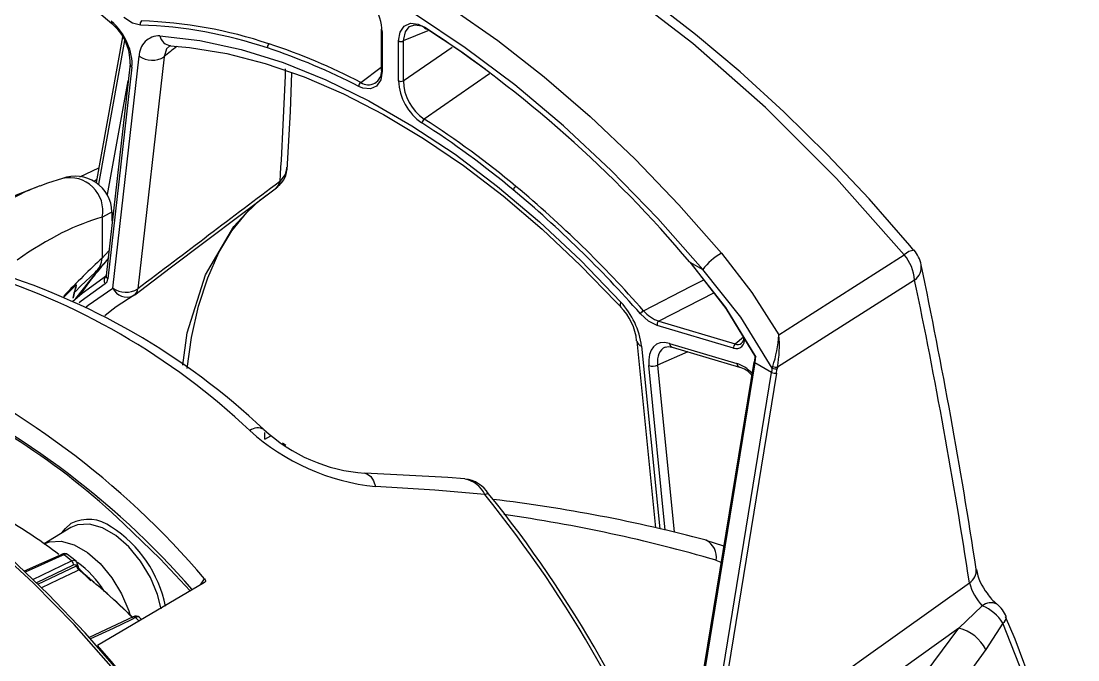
# Model space of a CAD drawing. Extents: x 6 to 134, y 1 to 99.
# Drawn here: x 101.212 to 104.387, y 84.647 to 86.566 of the extents above; entities that cross this region are included whole.
import ezdxf

# ---------------------------------------------------------------- set-up
doc = ezdxf.new("R2010")
doc.units = 0
doc.header["$MEASUREMENT"] = 0
doc.layers.add('OBJECT', color=7, linetype='CONTINUOUS')

msp = doc.modelspace()

# ---------------------------------------------------------------- linework, layer by layer
at = {"layer": 'OBJECT'}
for p, q in [((101.2815, 86.7322), (101.4838, 86.559)), ((102.2933, 86.5393), (102.2933, 86.4196)), ((102.2962, 86.5353), (102.2962, 86.4156)), ((102.4332, 86.5366), (102.36, 86.5064)), ((101.5166, 86.5192), (101.4369, 86.0815)), ((101.5222, 86.5078), (101.4436, 86.0762)), ((102.346, 86.3868), (102.346, 86.5065)), ((102.36, 86.5064), (102.36, 86.3867)), ((102.36, 86.3867), (102.5068, 86.488)), ((101.5389, 86.4382), (101.4668, 85.8018)), ((101.4874, 85.7637), (101.5664, 86.4609)), ((101.6409, 86.4588), (101.5619, 85.7615)), ((101.5446, 86.4278), (101.4725, 85.7914)), ((102.232, 86.3819), (102.2933, 86.4276)), ((102.6191, 86.4075), (102.4227, 86.2718)), ((101.4708, 86.045), (101.533, 86.3864)), ((101.3877, 86.0986), (101.4449, 86.1254)), ((101.4382, 86.0888), (101.4318, 86.0856)), ((101.9878, 86.0829), (101.9899, 86.0846)), ((101.2654, 86.0702), (101.1243, 86.0148)), ((101.4854, 85.9662), (101.4854, 85.9933)), ((101.4552, 85.977), (101.4552, 85.8543)), ((101.4872, 85.9806), (101.4854, 85.9797)), ((103.2208, 85.842), (103.2597, 85.8195)), ((101.3755, 85.7323), (101.433, 85.8049)), ((101.433, 85.8049), (101.4317, 85.8059)), ((103.8965, 85.7882), (103.484, 85.5264)), ((101.551, 85.7429), (101.4973, 85.7078)), ((103.2943, 85.7493), (103.1277, 85.6647)), ((103.0125, 85.7083), (103.0127, 85.708)), ((103.3524, 85.5833), (103.1225, 85.6519)), ((103.1277, 85.6647), (103.3575, 85.5961)), ((103.3575, 85.5961), (103.382, 85.6173)), ((103.0615, 85.6049), (103.1177, 85.0435)), ((103.0759, 85.5895), (103.1309, 85.0406)), ((103.1596, 85.598), (103.3619, 85.5376)), ((103.168, 85.587), (103.3703, 85.5266)), ((103.2154, 85.5728), (103.124, 85.5323)), ((103.1472, 85.0372), (103.0977, 85.5312)), ((103.124, 85.5323), (103.1743, 85.0309)), ((103.4132, 85.5415), (103.2287, 84.4127)), ((103.4165, 85.5392), (103.232, 84.4105)), ((103.4668, 85.5102), (103.4165, 85.5392)), ((103.4688, 85.5235), (103.4701, 85.5284)), ((103.484, 85.5264), (103.4832, 85.5218)), ((103.2822, 84.3815), (103.4668, 85.5102)), ((103.4811, 85.5083), (103.2966, 84.3795)), ((101.9443, 85.3103), (101.9443, 85.3302)), ((101.9443, 85.3103), (101.9619, 85.3205)), ((101.9973, 85.2996), (102.0071, 85.2917)), ((101.3607, 85.0444), (101.2808, 84.996)), ((103.3228, 84.9885), (103.2696, 85.0058)), ((101.3337, 84.9641), (101.2206, 84.9137)), ((101.2465, 84.889), (101.3634, 84.9444)), ((101.3766, 84.944), (101.3511, 84.9639)), ((103.3148, 84.94), (103.3005, 84.9461)), ((101.3683, 84.9311), (101.2574, 84.8786)), ((101.262, 84.8742), (101.3778, 84.9291)), ((101.7627, 84.8798), (101.4408, 84.6905)), ((101.7501, 84.8723), (101.7628, 84.8905)), ((103.7366, 84.6471), (104.0611, 84.8789)), ((104.0295, 84.7424), (104.0996, 84.8093)), ((101.5482, 84.7762), (101.4164, 84.7139)), ((101.5735, 84.7685), (101.5662, 84.7758)), ((104.1615, 84.7574), (104.1105, 84.6783)), ((104.0295, 84.7424), (103.7905, 84.5717)), ((103.8687, 84.5265), (104.0295, 84.7424)), ((103.2899, 84.3281), (103.7366, 84.6471))]:
    msp.add_line(p, q, dxfattribs=at)
at = {"layer": 'OBJECT', "flags": 128}
for points in [[(103.8654, 85.864), (103.6619, 86.0935), (103.4485, 86.3064), (103.2296, 86.4992), (103.0076, 86.67), (102.7848, 86.8173), (102.5658, 86.9383), (102.3549, 87.0307), (102.1516, 87.0953), (101.9591, 87.131), (101.8146, 87.1381), (101.6787, 87.1264)], [(103.8945, 85.8768), (103.882, 85.8921), (103.7596, 86.0318), (103.6332, 86.1657), (103.5036, 86.2932), (103.3717, 86.4135), (103.2384, 86.5259), (103.1044, 86.6299), (102.9705, 86.7251), (102.8374, 86.8111), (102.7057, 86.8875), (102.5764, 86.9539), (102.4496, 87.0103), (102.3241, 87.0571), (102.2001, 87.0939), (102.0783, 87.1203), (101.9591, 87.1357), (101.8433, 87.1399), (101.7319, 87.1325), (101.7149, 87.1295)], [(101.4058, 86.9713), (101.5335, 86.9693), (101.6652, 86.9545), (101.8002, 86.927), (101.938, 86.887), (102.0778, 86.8347), (102.2189, 86.7703), (102.3608, 86.6941), (102.5027, 86.6065), (102.6438, 86.5079), (102.7836, 86.3988), (102.9214, 86.2798), (103.0564, 86.1513), (103.1881, 86.0141), (103.3158, 85.8687)], [(103.2597, 85.8195), (103.1244, 85.973), (102.9846, 86.1172), (102.8411, 86.2513), (102.6946, 86.3745), (102.5461, 86.4862), (102.3963, 86.5857), (102.246, 86.6724), (102.0962, 86.7459), (101.9477, 86.8057), (101.8012, 86.8516), (101.6577, 86.8832), (101.5179, 86.9005), (101.3826, 86.9031)], [(101.57, 86.5542), (101.5458, 86.5602), (101.5198, 86.5771)], [(102.346, 86.5065), (102.3503, 86.5328), (102.3625, 86.5512), (102.3813, 86.5596), (102.4043, 86.557), (102.4239, 86.5476)], [(102.4298, 86.5433), (102.4155, 86.5506), (102.3945, 86.5544), (102.377, 86.5487), (102.3651, 86.5339), (102.3601, 86.5117), (102.36, 86.5064)], [(102.606, 86.4219), (102.5329, 86.4744), (102.4298, 86.5433)], [(101.6283, 86.5216), (101.7488, 86.5074), (101.8725, 86.4807), (101.9989, 86.4415), (102.127, 86.3902), (102.2563, 86.3269), (102.386, 86.252), (102.5153, 86.166), (102.6434, 86.0694), (102.7697, 85.9628), (102.8935, 85.8466), (103.0139, 85.7217)], [(101.6573, 86.4905), (101.6487, 86.4824), (101.6409, 86.4588)], [(101.6604, 86.4921), (101.7174, 86.4869), (101.8295, 86.4684), (101.9446, 86.4388), (102.0618, 86.3983), (102.1807, 86.3472), (102.3005, 86.2855), (102.4208, 86.2137), (102.5408, 86.132), (102.6599, 86.0409), (102.7774, 85.9408), (102.8928, 85.8323), (102.9996, 85.7222), (103.0125, 85.7083)], [(102.0112, 86.1195), (102.0206, 86.2943), (102.025, 86.411)], [(102.2962, 86.4156), (102.292, 86.3893), (102.2798, 86.3709), (102.261, 86.3625), (102.238, 86.365), (102.2262, 86.37)], [(101.9899, 86.0846), (102.006, 86.1052), (102.011, 86.1269)], [(101.3356, 86.0933), (101.2905, 86.0795), (101.2679, 86.07)], [(101.5529, 85.7442), (101.6595, 85.8248), (101.9788, 86.0655)], [(101.9766, 86.0639), (101.9824, 86.0684), (101.9836, 86.0697)], [(101.6972, 85.5321), (101.7101, 85.6297), (101.7657, 85.8043), (101.8512, 85.9492), (101.9102, 86.0129), (101.9493, 86.0429)], [(101.7108, 85.5224), (101.7237, 85.6157), (101.7445, 85.7093), (101.7721, 85.7946), (101.8058, 85.8705), (101.845, 85.9361), (101.8893, 85.9913), (101.93, 86.0287)], [(101.4552, 85.977), (101.4787, 85.9899), (101.4848, 85.9933)], [(101.4753, 85.8772), (101.4748, 85.8762), (101.4552, 85.8543)], [(103.3158, 85.8687), (103.4074, 85.7503), (103.4884, 85.6233)], [(103.4884, 85.6233), (103.5884, 85.6872), (103.8654, 85.864)], [(103.8949, 85.8778), (103.895, 85.8776), (103.8951, 85.8773)], [(101.4439, 85.8158), (101.4523, 85.8271), (101.4601, 85.8366)], [(103.2208, 85.842), (103.3278, 85.7056), (103.4192, 85.5568)], [(103.4189, 85.5567), (103.3304, 85.7028), (103.2238, 85.8402)], [(101.3662, 85.7235), (101.3948, 85.7492), (101.4684, 85.8021)], [(101.3735, 85.7523), (101.3912, 85.7705), (101.4341, 85.8111)], [(101.3869, 85.7408), (101.4226, 85.7907), (101.4343, 85.804)], [(101.433, 85.8049), (101.4404, 85.812), (101.4436, 85.816)], [(101.4667, 85.8021), (101.4665, 85.8005), (101.4666, 85.8005)], [(103.4688, 85.5235), (103.3738, 85.6762), (103.2597, 85.8195)], [(101.34, 85.7365), (101.3753, 85.7714), (101.3769, 85.773)], [(101.3759, 85.7639), (101.3762, 85.7647), (101.3775, 85.7728)], [(101.3775, 85.7728), (101.3774, 85.7729), (101.3774, 85.773), (101.3772, 85.7732), (101.3769, 85.773)], [(101.4644, 85.7767), (101.3918, 85.7246), (101.3863, 85.7199)], [(101.4644, 85.7767), (101.47, 85.7828), (101.4725, 85.7914)], [(103.0815, 85.6961), (103.2253, 85.7697), (103.2625, 85.7888)], [(101.4068, 85.7076), (101.4135, 85.7131), (101.4874, 85.7637)], [(101.4973, 85.7078), (101.4793, 85.6939), (101.463, 85.6802)], [(103.0139, 85.7217), (103.0117, 85.7161), (103.0112, 85.7116), (103.0123, 85.7085), (103.0125, 85.7083)], [(103.1225, 85.6519), (103.0972, 85.6645), (103.0723, 85.687)], [(103.1477, 85.5864), (103.1554, 85.5888), (103.168, 85.587)], [(103.4192, 85.5568), (103.4191, 85.5567), (103.4176, 85.5565), (103.416, 85.5561), (103.4154, 85.556), (103.4159, 85.556), (103.4174, 85.5561)], [(102.2441, 85.2075), (102.2524, 85.2054), (102.2619, 85.1979), (102.2701, 85.1851), (102.2767, 85.1679)], [(102.545, 85.1911), (102.4934, 85.1948), (102.2445, 85.2075)], [(102.1999, 83.3513), (102.139, 83.52), (102.069, 83.6879), (101.9905, 83.8539), (101.9039, 84.0169), (101.8098, 84.176), (101.7088, 84.3301), (101.6016, 84.4782), (101.4887, 84.6195), (101.3709, 84.7529), (101.249, 84.8777), (101.1238, 84.9931), (100.996, 85.0984), (100.8664, 85.1928)], [(102.2057, 83.3584), (102.1773, 83.4401), (102.1175, 83.5951), (102.0502, 83.7489), (101.9757, 83.9008), (101.8946, 84.05), (101.8072, 84.1957), (101.7139, 84.337), (101.6153, 84.4733), (101.5119, 84.6038), (101.4043, 84.7278), (101.2929, 84.8447), (101.1785, 84.9538), (101.0616, 85.0546), (100.9427, 85.1464), (100.8767, 85.193)], [(102.6053, 85.1435), (102.4545, 85.1565), (102.2767, 85.1679)], [(102.6163, 85.1462), (102.6158, 85.1466), (102.6142, 85.1468), (102.6118, 85.1464), (102.6089, 85.1452), (102.6053, 85.1435)], [(101.3342, 85.0283), (101.3446, 85.0422), (101.3614, 85.0563)], [(101.6326, 84.8004), (101.6216, 84.8432), (101.5999, 84.895), (101.5705, 84.9439), (101.5352, 84.9867), (101.4961, 85.0209), (101.4557, 85.0442), (101.4167, 85.0551), (101.3813, 85.0531), (101.3607, 85.0444)], [(101.5202, 85.0559), (101.6296, 84.9507), (101.72, 84.8547)], [(101.2808, 84.9958), (101.2968, 85.0019), (101.3319, 85.0039), (101.3706, 84.9931), (101.4106, 84.97), (101.4493, 84.9362), (101.4843, 84.8937), (101.5134, 84.8453), (101.5349, 84.794), (101.5382, 84.7832)], [(101.3398, 84.9628), (101.3259, 84.9566), (101.2703, 84.9319), (101.2234, 84.911)], [(101.352, 84.9628), (101.3515, 84.9635), (101.3463, 84.9646), (101.3398, 84.9628)], [(101.3634, 84.9444), (101.3703, 84.9463), (101.3751, 84.9451), (101.3754, 84.9447)], [(101.38, 84.9375), (101.3792, 84.9403), (101.3755, 84.9448)], [(101.3852, 84.9171), (101.3777, 84.9135), (101.3233, 84.8878), (101.2729, 84.8638)], [(101.3778, 84.9291), (101.376, 84.9316), (101.3728, 84.9324), (101.3683, 84.9311)], [(101.3792, 84.9265), (101.3788, 84.9278), (101.3778, 84.9291)], [(101.3818, 84.9302), (101.3812, 84.9339), (101.3802, 84.9375)], [(101.4215, 84.885), (101.3892, 84.9179), (101.3875, 84.9191)], [(101.7628, 84.8905), (101.7646, 84.8879), (101.7654, 84.8852), (101.7651, 84.8826), (101.7638, 84.8806), (101.7627, 84.8798)], [(101.5556, 84.7739), (101.542, 84.7675), (101.4877, 84.7418), (101.4199, 84.7098)], [(101.5669, 84.7745), (101.5663, 84.7755), (101.5618, 84.776), (101.5556, 84.7739)], [(104.1657, 83.0282), (104.2303, 83.133), (104.2865, 83.2566), (104.331, 83.3961), (104.3609, 83.5459), (104.375, 83.6858), (104.3775, 83.8318), (104.3678, 83.9873), (104.3459, 84.147), (104.2745, 84.4466), (104.2229, 84.602), (104.1615, 84.7574)], [(104.2891, 83.2645), (104.3142, 83.3307), (104.3471, 83.4495), (104.3704, 83.5749), (104.3837, 83.7061), (104.3869, 83.842), (104.3799, 83.9817), (104.3628, 84.1233), (104.336, 84.2671), (104.2995, 84.4134), (104.2536, 84.5611), (104.1988, 84.7092), (104.1699, 84.7767)], [(104.1105, 84.6783), (104.034, 84.5732), (103.9507, 84.4598)]]:
    msp.add_lwpolyline(points, dxfattribs=at)
at = {"layer": 'OBJECT'}
for centre, radius, start, end in [((102.1379, 86.5298), 0.1585, 1.9903, 59.4695), ((101.489, 86.5635), 0.00679, 157.5765, 220.7762), ((101.581, 86.5582), 0.0117, 132.0401, 199.8143), ((101.5299, 85.2281), 1.3394, 71.4332, 88.1489), ((101.3867, 86.4418), 0.1522, 358.6365, 50.3509), ((101.5269, 85.2209), 1.3341, 71.4333, 88.1488), ((102.2979, 86.539), 0.00459, 125.0878, 175.7379), ((102.2982, 86.5398), 0.00494, 185.0909, 246.2294), ((102.4277, 86.5467), 0.00393, 166.4159, 300.9204), ((100.4151, 83.4761), 3.6701, 40.1381, 56.8139), ((101.6257, 86.4623), 0.0593, 87.4384, 181.3352), ((101.6655, 86.5298), 0.038, 192.4835, 262.3098), ((101.9649, 86.4875), 0.0134, 129.5229, 188.7414), ((101.3701, 84.7189), 1.8731, 62.6013, 71.7582), ((102.3531, 86.5202), 0.0154, 242.666, 296.606), ((101.659, 86.4881), 0.00421, 65.0586, 128.2973), ((101.3677, 84.7137), 1.8655, 62.6012, 71.7582), ((101.5504, 86.4378), 0.0116, 178.1409, 239.7789), ((101.6053, 86.5167), 0.068, 235.0994, 301.5974), ((102.2547, 86.4152), 0.0403, 235.7827, 1.8899), ((102.2982, 86.4201), 0.00494, 185.0909, 246.2294), ((102.2411, 86.37), 0.0149, 127.5756, 180.2562), ((102.5058, 86.3927), 0.1599, 182.1053, 235.8558), ((102.3531, 86.4005), 0.0154, 242.666, 296.606), ((102.5035, 86.3904), 0.1435, 181.4716, 235.7254), ((102.4323, 86.2586), 0.0163, 126.2338, 173.9191), ((100.9082, 83.9177), 2.7859, 50.2253, 57.2324), ((100.9087, 83.9197), 2.7973, 50.2254, 57.2323), ((101.9434, 86.1244), 0.0671, 306.2309, 2.1008), ((101.3576, 85.9963), 0.0995, 348.8123, 102.7741), ((101.3749, 85.9906), 0.1097, 1.4101, 110.9313), ((101.9634, 86.0846), 0.0245, 308.8631, 356.0079), ((101.9709, 86.0837), 0.019, 305.3717, 2.6784), ((101.4418, 85.5854), 0.5158, 109.7741, 125.5618), ((102.7093, 86.0535), 0.0195, 124.383, 163.8019), ((100.4817, 83.4104), 3.4487, 41.3089, 50.1718), ((100.4805, 83.4103), 3.4627, 41.3089, 50.1717), ((103.3955, 85.7213), 0.1676, 118.4063, 144.1321), ((103.8984, 85.8319), 0.046, 94.3262, 135.7271), ((103.761, 85.7769), 0.1359, 4.7708, 39.8441), ((103.8182, 85.8136), 0.1, 11.8341, 39.9346), ((101.7446, 85.5781), 0.3854, 138.7537, 143.9603), ((101.3882, 85.8603), 0.0673, 312.9897, 354.8608), ((101.3459, 85.9337), 0.1503, 307.2282, 327.3821), ((103.8677, 85.8277), 0.0488, 306.1624, 7.5935), ((87.0075, 82.3003), 17.2739, 8.72086, 11.80452), ((100.4745, 83.8312), 2.0717, 46.5717, 73.4337), ((100.5145, 83.8291), 2.077, 46.6381, 73.5447), ((101.4796, 85.7874), 0.0186, 132.1841, 215.2378), ((101.4783, 85.8014), 0.0115, 177.8404, 239.802), ((103.2793, 85.2625), 1.9698, 164.9806, 166.1521), ((102.2157, 85.5393), 0.8702, 164.543, 167.0292), ((101.5263, 85.8194), 0.068, 235.0996, 301.5969), ((101.5291, 85.7826), 0.0458, 204.3686, 293.8336), ((101.5228, 85.7841), 0.05, 299.7859, 307.1133), ((101.5377, 85.7631), 0.0243, 308.9291, 356.2997), ((102.8993, 85.5907), 0.1625, 5.1078, 45.9967), ((102.8374, 85.5583), 0.2405, 7.4502, 42.7782), ((103.0975, 85.6707), 0.0301, 122.1573, 147.1312), ((103.1595, 85.7612), 0.1016, 219.8452, 251.734), ((103.1353, 85.6542), 0.013, 125.9316, 190.2048), ((103.3603, 85.6072), 0.0252, 251.7234, 12.1178), ((103.3649, 85.6133), 0.0187, 246.9553, 5.624), ((103.1096, 85.6472), 0.3796, 341.7649, 356.3852), ((103.152, 85.5901), 0.338, 349.1242, 5.6282), ((103.0814, 85.609), 0.0203, 190.9382, 254.291), ((103.1727, 85.5992), 0.0131, 185.5854, 249.2858), ((103.3652, 85.5856), 0.013, 125.9331, 190.2033), ((99.8269, 83.2419), 2.5427, 40.4179, 66.3137), ((103.1095, 85.5641), 0.0349, 250.2195, 294.5681), ((103.375, 85.5389), 0.0132, 185.6662, 248.1233), ((103.3469, 85.4503), 0.0798, 41.1242, 72.9254), ((103.4149, 85.5404), 0.00201, 80.4166, 148.236), ((103.4168, 85.5432), 0.004, 206.3387, 266.6122), ((103.4799, 85.5559), 0.0343, 251.1224, 275.5493), ((103.4832, 85.5687), 0.0424, 251.9216, 270.9774), ((99.8434, 83.2174), 2.4971, 41.0773, 66.0623), ((100.0331, 83.4948), 2.1561, 46.3923, 67.5089), ((103.4789, 85.5458), 0.0376, 251.2277, 273.4431), ((101.9221, 85.3056), 0.0382, 60.5246, 127.6902), ((102.3456, 85.8325), 0.6682, 228.0239, 264.0822), ((102.2769, 85.6995), 0.4924, 227.0386, 266.1882), ((102.5296, 85.1078), 0.0837, 25.2206, 79.4417), ((102.5375, 85.1002), 0.0903, 29.9878, 84.9167), ((99.7233, 82.816), 3.7045, 20.1933, 38.9238), ((99.7599, 82.8377), 3.6726, 20.3477, 38.9446), ((102.0917, 80.5809), 4.5798, 75.0946, 83.2537), ((100.1918, 83.4518), 1.8895, 53.1386, 58.9097), ((101.4141, 84.955), 0.1142, 52.9553, 117.5097), ((102.0124, 80.5118), 4.6176, 73.8027, 81.9172), ((101.2832, 84.7355), 0.3692, 11.3608, 57.2718), ((103.2425, 84.9547), 0.0586, 351.5498, 62.274), ((101.342, 84.9506), 0.0157, 50.7643, 121.9489), ((101.3357, 84.9586), 0.00589, 45.9707, 109.8688), ((100.019, 83.2471), 2.1652, 51.6169, 52.4102), ((101.355, 84.9338), 0.0135, 348.4872, 51.6691), ((101.3723, 84.9354), 0.00834, 311.1214, 15.4036), ((101.3776, 84.9305), 0.00426, 293.0726, 356.1279), ((101.3972, 84.9314), 0.0187, 195.1137, 229.9706), ((101.2168, 84.7053), 0.2859, 31.2856, 55.0148), ((101.4022, 84.9334), 0.0207, 188.8025, 231.1525), ((101.3874, 84.9139), 0.00386, 61.3525, 123.5985), ((99.9166, 83.0976), 2.3383, 45.7808, 51.0921), ((101.3866, 84.9147), 0.00368, 341.3117, 44.509), ((99.9318, 83.1067), 2.3219, 45.9499, 51.0939), ((104.0378, 84.9162), 0.044, 301.9965, 4.2804), ((104.2355, 84.9452), 0.1558, 189.703, 219.0698), ((104.2172, 84.9198), 0.1613, 194.7085, 223.2323), ((104.2181, 84.9127), 0.1226, 212.393, 232.7662), ((104.1259, 84.7776), 0.0411, 64.5762, 129.6653), ((104.0798, 84.7378), 0.1, 23.1474, 50.057), ((104.052, 84.6897), 0.1288, 31.7121, 68.2885), ((101.5568, 84.7638), 0.0149, 46.3563, 125.1959), ((101.5503, 84.7698), 0.00674, 37.8813, 108.7121), ((99.7484, 82.9398), 2.5749, 45.1072, 45.4223), ((104.1502, 84.7756), 0.0215, 301.8675, 4.6342), ((103.9985, 84.6199), 0.1264, 27.5639, 75.7903), ((98.6423, 82.2219), 3.7317, 36.1737, 41.4154)]:
    msp.add_arc(centre, radius, start, end, dxfattribs=at)
for centre, major_axis, ratio, start_param, end_param in [((101.4632, 86.486), (-0.0584, 0.0996), 0.577768, 3.7985, 5.25123), ((124.5942, 102.4841), (32.2584, 24.4969), 0.038203, 2.331376, 2.333063), ((91.2062, 77.2596), (8.6282, 14.9683), 0.435073, 5.566891, 5.59383), ((101.4195, 84.9362), (8.4025, 6.3995), 0.05409, 1.461995, 1.512692), ((99.8544, 82.289), (1.8008, 3.6781), 0.229586, 0.196799, 0.389801), ((100.7297, 83.6774), (1.1587, 2.3666), 0.229586, 0.529539, 0.636375), ((93.4806, 75.9664), (5.4545, 16.6635), 0.560082, 5.447697, 5.512146), ((103.179, 85.4955), (-0.0584, 0.0996), 0.576929, 5.729177, 7.181908), ((103.1932, 85.5037), (-0.0506, 0.0811), 0.590446, 6.200257, 7.16422), ((103.1067, 85.4977), (0.161, 0.4919), 0.560082, 4.983264, 5.010875), ((103.1145, 85.4951), (0.1561, 0.4831), 0.559424, 4.981148, 5.017046), ((103.3806, 85.4353), (-0.0579, 0.0994), 0.581622, 5.139284, 5.727847), ((103.1648, 85.4661), (0.1561, 0.4831), 0.559424, 4.981148, 5.008197), ((103.1726, 85.4636), (0.161, 0.4919), 0.560082, 4.983264, 5.010313)]:
    msp.add_ellipse(centre, major_axis=major_axis, ratio=ratio, start_param=start_param, end_param=end_param, dxfattribs=at)

doc.saveas('drawing.dxf')
